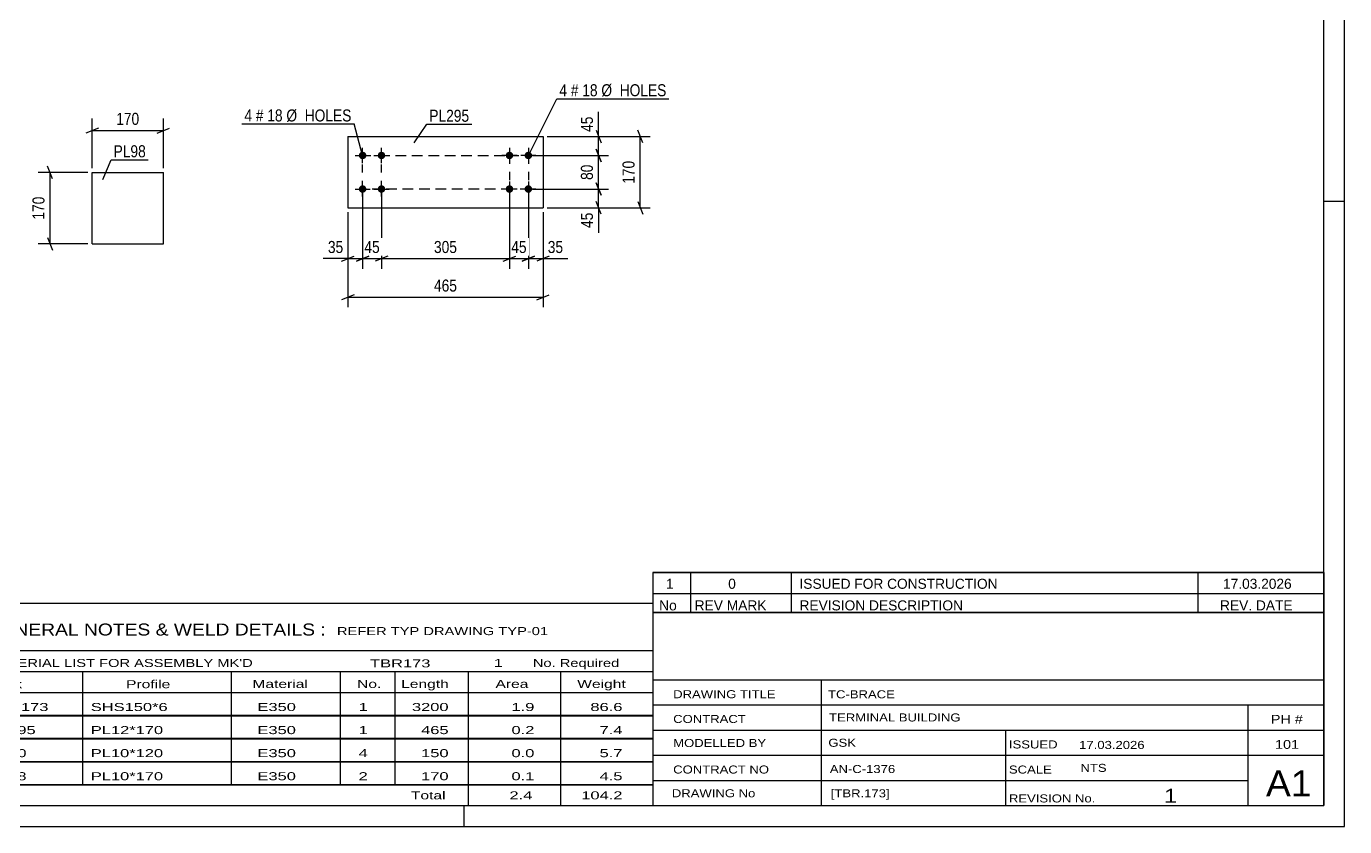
# Model space of a CAD drawing. Header units: millimetres. Extents: x 0 to 594, y 0 to 420.
# Drawn here: x 279.6 to 594, y 0 to 190.8 of the extents above; entities that cross this region are included whole.
import ezdxf

# ---------------------------------------------------------------- set-up
doc = ezdxf.new("R2010")
doc.units = ezdxf.units.MM
doc.linetypes.add('DXK_LINE_DOT2', pattern=[3.9198, 1.9599, -1.9599])
doc.styles.add('Arial Narrow', font='ARIALN.TTF', dxfattribs={"height": 0.2})

# ---------------------------------------------------------------- blocks, each defined once
blk = doc.blocks.new('Unknown-580870411-1131')
at = {"color": 5, "linetype": 'Continuous'}
for p, q in [((594, 0), (594, 420)), ((589, 5), (589, 415)), ((594, 149), (589, 149)), ((5, 5), (589, 5)), ((384, 0), (384, 5)), ((0, 0), (594, 0))]:
    blk.add_line(p, q, dxfattribs=at)
blk = doc.blocks.new('Part-580870411-3941 - 3940')
at = {"color": 2, "linetype": 'Continuous'}
for p, q in [((356.32, 164.5), (356.32, 147.5)), ((356.32, 164.5), (402.84, 164.5)), ((402.84, 164.5), (402.84, 147.5)), ((356.32, 147.5), (402.84, 147.5))]:
    blk.add_line(p, q, dxfattribs=at)
blk = doc.blocks.new('Bolt-580870411-3942 - 3940')
at = {"linetype": 'Continuous'}
for points in [[(394.84, 159.1, -1), (394.84, 160.9, -1)], [(399.34, 159.1, -1), (399.34, 160.9, -1)], [(394.84, 151.1, -1), (394.84, 152.9, -1)], [(399.34, 151.1, -1), (399.34, 152.9, -1)]]:
    blk.add_hatch(color=1, dxfattribs=at).paths.add_polyline_path(points)
at = {"color": 1, "linetype": 'Continuous'}
for p, q in [((394.84, 161.8), (394.84, 158.2)), ((399.34, 161.8), (399.34, 158.2)), ((396.64, 160), (393.04, 160)), ((401.14, 160), (397.54, 160)), ((396.64, 152), (393.04, 152)), ((394.84, 153.8), (394.84, 150.2)), ((401.14, 152), (397.54, 152)), ((399.34, 153.8), (399.34, 150.2))]:
    blk.add_line(p, q, dxfattribs=at)
blk = doc.blocks.new('Bolt-580870411-3943 - 3940')
at = {"linetype": 'Continuous'}
for points in [[(359.82, 160.9, -1), (359.82, 159.1, -1)], [(364.32, 160.9, -1), (364.32, 159.1, -1)], [(359.82, 152.9, -1), (359.82, 151.1, -1)], [(364.32, 152.9, -1), (364.32, 151.1, -1)]]:
    blk.add_hatch(color=1, dxfattribs=at).paths.add_polyline_path(points)
at = {"color": 1, "linetype": 'Continuous'}
for p, q in [((359.82, 158.2), (359.82, 161.8)), ((364.32, 158.2), (364.32, 161.8)), ((358.02, 160), (361.62, 160)), ((362.52, 160), (366.12, 160)), ((358.02, 152), (361.62, 152)), ((359.82, 150.2), (359.82, 153.8)), ((362.52, 152), (366.12, 152)), ((364.32, 150.2), (364.32, 153.8))]:
    blk.add_line(p, q, dxfattribs=at)
blk = doc.blocks.new('Part-580870411-2366 - 2360')
at = {"color": 2, "linetype": 'Continuous'}
for p, q in [((295.3, 138.95), (295.3, 155.95)), ((295.3, 155.95), (312.3, 155.95)), ((312.3, 138.95), (312.3, 155.95)), ((295.3, 138.95), (312.3, 138.95))]:
    blk.add_line(p, q, dxfattribs=at)
blk = doc.blocks.new('Rectangle-580870411-4114 - 3940')
at = {"color": 1, "linetype": 'DXK_LINE_DOT2'}
blk.add_lwpolyline([(359.82, 160), (399.34, 160), (399.34, 152), (359.82, 152), (359.82, 160)], close=True, dxfattribs=at)
blk = doc.blocks.new('Rectangle-580870411-4124 - 3940')
at = {"color": 1, "linetype": 'DXK_LINE_DOT2'}
blk.add_lwpolyline([(364.32, 160), (394.84, 160), (394.84, 152), (364.32, 152), (364.32, 160)], close=True, dxfattribs=at)
blk = doc.blocks.new('StraightDimension-580870411-3947 - 3940')
at = {"color": 7, "linetype": 'Continuous'}
for p, q in [((399.34, 151), (399.34, 133)), ((402.84, 146.5), (402.84, 133)), ((397.84, 134.8), (400.84, 136)), ((399.34, 135.4), (402.84, 135.4)), ((404.34, 136), (401.34, 134.8))]:
    blk.add_line(p, q, dxfattribs=at)
at = {"color": 0}
blk.add_wipeout([(408.23, 136.15), (408.23, 140.35), (403.37, 140.35), (403.37, 136.15)], dxfattribs=at)
at = {"color": 7, "linetype": 'Continuous'}
blk.add_line((402.84, 135.4), (408.75, 135.4), dxfattribs=at)
blk.add_line((402.84, 135.4), (408.75, 135.4), dxfattribs=at)
at = {"color": 3, "style": 'Arial Narrow'}
blk.add_text('35', height=2.863, dxfattribs=at).set_placement((403.97, 136.75))
blk = doc.blocks.new('StraightDimension-580870411-3948 - 3940')
at = {"color": 7, "linetype": 'Continuous'}
for p, q in [((394.84, 151), (394.84, 133)), ((399.34, 151), (399.34, 133)), ((393.34, 134.8), (396.34, 136)), ((394.84, 135.4), (399.34, 135.4)), ((400.84, 136), (397.84, 134.8))]:
    blk.add_line(p, q, dxfattribs=at)
at = {"color": 0}
blk.add_wipeout([(399.52, 136.15), (399.52, 140.35), (394.67, 140.35), (394.67, 136.15)], dxfattribs=at)
at = {"color": 3, "style": 'Arial Narrow'}
blk.add_text('45', height=2.863, dxfattribs=at).set_placement((395.27, 136.75))
blk = doc.blocks.new('StraightDimension-580870411-3949 - 3940')
at = {"color": 7, "linetype": 'Continuous'}
for p, q in [((364.32, 151), (364.32, 133)), ((394.84, 151), (394.84, 133)), ((365.82, 136), (362.82, 134.8)), ((364.32, 135.4), (394.84, 135.4)), ((393.34, 134.8), (396.34, 136))]:
    blk.add_line(p, q, dxfattribs=at)
at = {"color": 0}
blk.add_wipeout([(382.93, 136.15), (382.93, 140.35), (376.24, 140.35), (376.24, 136.15)], dxfattribs=at)
at = {"color": 3, "style": 'Arial Narrow'}
blk.add_text('305', height=2.863, dxfattribs=at).set_placement((376.84, 136.75))
blk = doc.blocks.new('StraightDimension-580870411-3950 - 3940')
at = {"color": 7, "linetype": 'Continuous'}
for p, q in [((359.82, 151), (359.82, 133)), ((364.32, 151), (364.32, 133)), ((358.32, 134.8), (361.32, 136)), ((359.82, 135.4), (364.32, 135.4)), ((365.82, 136), (362.82, 134.8))]:
    blk.add_line(p, q, dxfattribs=at)
at = {"color": 0}
blk.add_wipeout([(364.5, 136.15), (364.5, 140.35), (359.64, 140.35), (359.64, 136.15)], dxfattribs=at)
at = {"color": 3, "style": 'Arial Narrow'}
blk.add_text('45', height=2.863, dxfattribs=at).set_placement((360.24, 136.75))
blk = doc.blocks.new('StraightDimension-580870411-3951 - 3940')
at = {"color": 7, "linetype": 'Continuous'}
for p, q in [((359.82, 151), (359.82, 133)), ((356.32, 146.5), (356.32, 133)), ((354.82, 134.8), (357.82, 136)), ((356.32, 135.4), (359.82, 135.4)), ((361.32, 136), (358.32, 134.8))]:
    blk.add_line(p, q, dxfattribs=at)
at = {"color": 0}
blk.add_wipeout([(355.8, 136.15), (355.8, 140.35), (350.94, 140.35), (350.94, 136.15)], dxfattribs=at)
at = {"color": 7, "linetype": 'Continuous'}
blk.add_line((356.32, 135.4), (350.42, 135.4), dxfattribs=at)
blk.add_line((356.32, 135.4), (350.42, 135.4), dxfattribs=at)
at = {"color": 3, "style": 'Arial Narrow'}
blk.add_text('35', height=2.863, dxfattribs=at).set_placement((351.54, 136.75))
blk = doc.blocks.new('StraightDimension-580870411-3967 - 3940')
at = {"color": 7, "linetype": 'Continuous'}
for p, q in [((356.32, 146.5), (356.32, 123.81)), ((402.84, 146.5), (402.84, 123.81)), ((357.82, 126.81), (354.82, 125.61)), ((356.32, 126.21), (402.84, 126.21)), ((401.34, 125.61), (404.34, 126.81))]:
    blk.add_line(p, q, dxfattribs=at)
at = {"color": 0}
blk.add_wipeout([(382.93, 126.96), (382.93, 131.16), (376.24, 131.16), (376.24, 126.96)], dxfattribs=at)
at = {"color": 3, "style": 'Arial Narrow'}
blk.add_text('465', height=2.863, dxfattribs=at).set_placement((376.84, 127.56))
blk = doc.blocks.new('StraightDimension-580870411-3987 - 3940')
at = {"color": 7, "linetype": 'Continuous'}
for p, q in [((403.84, 164.5), (428.41, 164.5)), ((426.61, 163), (425.41, 166)), ((426.01, 147.5), (426.01, 164.5)), ((425.41, 149), (426.61, 146)), ((403.84, 147.5), (428.41, 147.5))]:
    blk.add_line(p, q, dxfattribs=at)
at = {"color": 0}
blk.add_wipeout([(425.26, 159.34), (421.06, 159.34), (421.06, 152.65), (425.26, 152.65)], dxfattribs=at)
at = {"color": 3, "style": 'Arial Narrow'}
blk.add_text('170', height=2.863, rotation=90.0002, dxfattribs=at).set_placement((424.66, 153.25))
blk = doc.blocks.new('StraightDimension-580870411-4089 - 3940')
at = {"color": 7, "linetype": 'Continuous'}
for p, q in [((403.84, 164.5), (418.49, 164.5)), ((415.49, 166), (416.69, 163)), ((416.09, 160), (416.09, 164.5)), ((416.69, 158.5), (415.49, 161.5)), ((400.34, 160), (418.49, 160))]:
    blk.add_line(p, q, dxfattribs=at)
at = {"color": 0}
blk.add_wipeout([(415.34, 169.88), (411.14, 169.88), (411.14, 165.02), (415.34, 165.02)], dxfattribs=at)
at = {"color": 7, "linetype": 'Continuous'}
blk.add_line((416.09, 164.5), (416.09, 170.4), dxfattribs=at)
blk.add_line((416.09, 164.5), (416.09, 170.4), dxfattribs=at)
at = {"color": 3, "style": 'Arial Narrow'}
blk.add_text('45', height=2.863, rotation=90.0002, dxfattribs=at).set_placement((414.74, 165.62))
blk = doc.blocks.new('StraightDimension-580870411-4090 - 3940')
at = {"color": 7, "linetype": 'Continuous'}
for p, q in [((415.49, 161.5), (416.69, 158.5)), ((400.34, 160), (418.49, 160)), ((416.09, 152), (416.09, 160)), ((400.34, 152), (418.49, 152)), ((416.69, 150.5), (415.49, 153.5))]:
    blk.add_line(p, q, dxfattribs=at)
at = {"color": 0}
blk.add_wipeout([(415.34, 158.42), (411.14, 158.42), (411.14, 153.57), (415.34, 153.57)], dxfattribs=at)
at = {"color": 3, "style": 'Arial Narrow'}
blk.add_text('80', height=2.863, rotation=90.0002, dxfattribs=at).set_placement((414.74, 154.17))
blk = doc.blocks.new('StraightDimension-580870411-4091 - 3940')
at = {"color": 7, "linetype": 'Continuous'}
for p, q in [((400.34, 152), (418.49, 152)), ((415.49, 153.5), (416.69, 150.5)), ((416.09, 147.5), (416.09, 152)), ((416.69, 146), (415.49, 149)), ((403.84, 147.5), (418.49, 147.5))]:
    blk.add_line(p, q, dxfattribs=at)
at = {"color": 0}
blk.add_wipeout([(415.34, 146.97), (411.14, 146.97), (411.14, 142.12), (415.34, 142.12)], dxfattribs=at)
at = {"color": 7, "linetype": 'Continuous'}
blk.add_line((416.09, 147.5), (416.09, 141.59), dxfattribs=at)
blk.add_line((416.09, 147.5), (416.09, 141.59), dxfattribs=at)
at = {"color": 3, "style": 'Arial Narrow'}
blk.add_text('45', height=2.863, rotation=90.0002, dxfattribs=at).set_placement((414.74, 142.72))
blk = doc.blocks.new('StraightDimension-580870411-2368 - 2360')
at = {"color": 7, "linetype": 'Continuous'}
for p, q in [((295.3, 156.95), (295.3, 168.8)), ((312.3, 156.95), (312.3, 168.8)), ((296.8, 166.55), (293.8, 165.35)), ((295.3, 165.95), (312.3, 165.95)), ((310.8, 165.35), (313.8, 166.55))]:
    blk.add_line(p, q, dxfattribs=at)
at = {"color": 0}
blk.add_wipeout([(307.14, 166.7), (307.14, 170.9), (300.46, 170.9), (300.46, 166.7)], dxfattribs=at)
at = {"color": 3, "style": 'Arial Narrow'}
blk.add_text('170', height=2.863, dxfattribs=at).set_placement((301.06, 167.3))
blk = doc.blocks.new('StraightDimension-580870411-2379 - 2360')
at = {"color": 7, "linetype": 'Continuous'}
for p, q in [((285.9, 154.45), (284.7, 157.45)), ((294.3, 155.95), (282.45, 155.95)), ((285.3, 138.95), (285.3, 155.95)), ((294.3, 138.95), (282.45, 138.95)), ((284.7, 140.45), (285.9, 137.45))]:
    blk.add_line(p, q, dxfattribs=at)
at = {"color": 0}
blk.add_wipeout([(284.55, 150.79), (280.35, 150.79), (280.35, 144.11), (284.55, 144.11)], dxfattribs=at)
at = {"color": 3, "style": 'Arial Narrow'}
blk.add_text('170', height=2.863, rotation=90.0002, dxfattribs=at).set_placement((283.95, 144.71))
blk = doc.blocks.new('Unknown-580870411-4954')
at = {"color": 7, "linetype": 'Continuous'}
for p, q in [((429, 60.55), (589, 60.55)), ((589, 60.55), (429, 60.55)), ((429, 60.55), (429, 55.55)), ((438, 60.55), (438, 55.55)), ((462, 60.55), (462, 55.55)), ((559, 60.55), (559, 55.55)), ((589, 60.55), (589, 55.55)), ((429, 55.55), (589, 55.55)), ((429, 55.55), (429, 51.05)), ((429, 55.55), (589, 55.55)), ((438, 55.55), (438, 51.05)), ((462, 55.55), (462, 51.05)), ((559, 55.55), (559, 51.05)), ((589, 55.55), (589, 51.05)), ((589, 51.05), (429, 51.05))]:
    blk.add_line(p, q, dxfattribs=at)
at = {"color": 7, "linetype": 'Continuous', "style": 'Arial Narrow'}
for s, height, width, p in [('1', 2.39, 1.196471, (432.16, 56.7)), ('0', 2.39, 1.196471, (447, 56.7)), ('ISSUED FOR CONSTRUCTION', 2.3861, 1.196471, (464, 56.7)), ('17.03.2026', 2.386, 1.196471, (565, 56.7)), ('No', 2.386, 1.2, (430.54, 51.55)), ('REV MARK', 2.386, 1.2, (439, 51.55)), ('REVISION DESCRIPTION', 2.3861, 1.2, (464, 51.55)), ('REV. DATE', 2.386, 1.2, (564.28, 51.55))]:
    blk.add_text(s, height=height, dxfattribs=dict(at, width=width)).set_placement(p)
blk = doc.blocks.new('Unknown-580870411-4953')
at = {"color": 7, "linetype": 'Continuous'}
for p, q in [((429, 51.05), (429, 5)), ((429, 51.05), (589, 51.05)), ((589, 51), (589, 5)), ((429, 35), (589, 35)), ((469.14, 35), (469.14, 5)), ((429, 29), (589, 29)), ((571, 5.05), (571, 29.05)), ((429, 23), (589, 23)), ((513.14, 23), (513.14, 5)), ((429, 17), (589, 17)), ((429, 11), (571, 11)), ((429, 5), (589, 5))]:
    blk.add_line(p, q, dxfattribs=at)
at = {"color": 7, "style": 'Arial Narrow'}
for s, height, width, p in [('DRAWING TITLE', 1.9089, 1.425378, (433.88, 30.61)), ('TC-BRACE', 1.909, 1.425378, (470.81, 30.59)), ('CONTRACT', 1.909, 1.425378, (433.88, 24.71)), ('TERMINAL BUILDING', 1.9089, 1.425378, (471.06, 25.07)), ('MODELLED BY', 1.9089, 1.425378, (433.88, 18.98)), ('GSK', 1.909, 1.425378, (470.88, 19.04)), ('ISSUED', 1.909, 1.425378, (513.94, 18.64)), ('17.03.2026', 1.909, 1.425378, (530.69, 18.52)), ('CONTRACT NO', 1.9089, 1.425378, (433.88, 12.66)), ('AN-C-1376', 1.909, 1.425378, (471.23, 12.78)), ('SCALE', 1.909, 1.425378, (513.94, 12.65)), ('A1', 6.204, 1.25, (575.24, 7.2)), ('DRAWING No', 1.909, 1.425378, (433.56, 7)), ('[TBR.173]', 1.909, 1.425378, (471.46, 6.99)), ('REVISION No.', 1.9089, 1.425378, (513.94, 5.77)), ('1', 3.34, 1.5, (550.91, 5.68))]:
    blk.add_text(s, height=height, dxfattribs=dict(at, width=width)).set_placement(p)
at = {"color": 7, "linetype": 'Continuous', "style": 'Arial Narrow'}
for s, height, width, p in [('PH #', 2.1, 1.42538, (576.4, 24.55)), ('101', 2.1, 1.42538, (577.41, 18.55)), ('NTS', 1.909, 1.425378, (531, 13.05))]:
    blk.add_text(s, height=height, dxfattribs=dict(at, width=width)).set_placement(p)
blk = doc.blocks.new('Unknown-580870411-4955')
at = {"color": 7, "linetype": 'Continuous'}
for p, q in [((269, 53.25), (429, 53.25)), ((269, 42), (269, 53.25)), ((429, 53.25), (429, 42)), ((269, 42), (429, 42)), ((269, 42), (269, 37)), ((429, 42), (429, 37)), ((269, 37), (429, 37)), ((269, 37), (269, 32)), ((293, 37), (293, 32)), ((328.5, 37), (328.5, 32)), ((354.5, 37), (354.5, 32)), ((367.5, 37), (367.5, 32)), ((385, 37), (385, 32)), ((407, 37), (407, 32)), ((429, 37), (429, 32)), ((269, 32), (429, 32)), ((269, 31.95), (269, 26.55)), ((269, 31.95), (429, 31.95)), ((293, 32), (293, 26.5)), ((328.5, 32), (328.5, 26.5)), ((354.5, 32), (354.5, 26.5)), ((367.5, 32), (367.5, 26.5)), ((385, 32), (385, 26.5)), ((407, 32), (407, 26.5)), ((429, 31.95), (429, 26.55)), ((269, 26.55), (429, 26.55)), ((269, 26.45), (269, 21.05)), ((269, 26.45), (429, 26.45)), ((293, 26.5), (293, 21)), ((328.5, 26.5), (328.5, 21)), ((354.5, 26.5), (354.5, 21)), ((367.5, 26.5), (367.5, 21)), ((385, 26.5), (385, 21)), ((407, 26.5), (407, 21)), ((429, 26.45), (429, 21.05)), ((269, 21.05), (429, 21.05)), ((269, 20.95), (269, 15.55)), ((269, 20.95), (429, 20.95)), ((293, 21), (293, 15.5)), ((328.5, 21), (328.5, 15.5)), ((354.5, 21), (354.5, 15.5)), ((367.5, 21), (367.5, 15.5)), ((385, 21), (385, 15.5)), ((407, 21), (407, 15.5)), ((429, 20.95), (429, 15.55)), ((269, 15.55), (429, 15.55)), ((269, 15.45), (269, 10.05)), ((269, 15.45), (429, 15.45)), ((293, 15.5), (293, 10)), ((328.5, 15.5), (328.5, 10)), ((354.5, 15.5), (354.5, 10)), ((367.5, 15.5), (367.5, 10)), ((385, 15.5), (385, 10)), ((407, 15.5), (407, 10)), ((429, 15.45), (429, 10.05)), ((269, 10.05), (429, 10.05)), ((269, 10), (429, 10)), ((269, 10), (269, 5)), ((385, 10), (385, 5)), ((407, 10), (407, 5)), ((429, 10), (429, 5)), ((269, 5), (429, 5))]:
    blk.add_line(p, q, dxfattribs=at)
at = {"color": 7, "style": 'Arial Narrow'}
for s, height, width, p in [('GENERAL NOTES & WELD DETAILS :', 2.8633, 1.4, (270.15, 45.56)), ('REFER TYP DRAWING TYP-01', 1.9089, 1.6, (353.7, 45.66)), ("MATERIAL LIST FOR ASSEMBLY MK'D", 1.9089, 1.6, (270.15, 38.06)), ('TBR173', 1.909, 1.794707, (361.59, 37.97)), ('1', 1.91, 1.794707, (391.08, 38.06)), ('No. Required', 1.9089, 1.6, (400.41, 38.06)), ('Mark', 1.909, 1.7, (270.34, 33)), ('Profile', 1.909, 1.7, (303.41, 33)), ('Material', 1.909, 1.7, (333.54, 33.06)), ('No.', 1.909, 1.7, (358.5, 33.06)), ('Length', 1.909, 1.7, (369, 33.06)), ('Area', 1.909, 1.7, (391.5, 33.06)), ('Weight', 1.909, 1.7, (411, 33.06))]:
    blk.add_text(s, height=height, dxfattribs=dict(at, width=width)).set_placement(p)
at = {"color": 7, "linetype": 'Continuous', "style": 'Arial Narrow'}
for s, height, width, p in [('TBR173', 1.909, 1.794707, (270.5, 27.56)), ('SHS150*6', 1.909, 1.794707, (295, 27.56)), ('E350', 1.909, 1.794707, (334.74, 27.56)), ('1', 1.91, 1.794707, (358.86, 27.56)), ('3200', 1.909, 1.794707, (371.58, 27.56)), ('1.9', 1.909, 1.794707, (395.32, 27.56)), ('86.6', 1.909, 1.794707, (414.14, 27.56)), ('PL295', 1.909, 1.794707, (270.5, 22.06)), ('PL12*170', 1.909, 1.794707, (295, 22.06)), ('E350', 1.909, 1.794707, (334.74, 22.06)), ('1', 1.91, 1.794707, (358.86, 22.06)), ('465', 1.909, 1.794707, (373.77, 22.06)), ('0.2', 1.909, 1.794707, (395.32, 22.06)), ('7.4', 1.909, 1.794707, (416.33, 22.06)), ('PL40', 1.909, 1.794707, (270.5, 16.56)), ('PL10*120', 1.909, 1.794707, (295, 16.56)), ('E350', 1.909, 1.794707, (334.74, 16.56)), ('4', 1.91, 1.794707, (358.86, 16.56)), ('150', 1.909, 1.794707, (373.77, 16.56)), ('0.0', 1.909, 1.794707, (395.32, 16.56)), ('5.7', 1.909, 1.794707, (416.33, 16.56)), ('PL98', 1.909, 1.794707, (270.5, 11.06)), ('PL10*170', 1.909, 1.794707, (295, 11.06)), ('E350', 1.909, 1.794707, (334.74, 11.06)), ('2', 1.91, 1.794707, (358.86, 11.06)), ('170', 1.909, 1.794707, (373.77, 11.06)), ('0.1', 1.909, 1.794707, (395.32, 11.06)), ('4.5', 1.909, 1.794707, (416.33, 11.06)), ('Total', 1.909, 1.7, (371.33, 6.5)), ('2.4', 1.909, 1.794707, (394.83, 6.5)), ('104.2', 1.909, 1.794707, (411.96, 6.5))]:
    blk.add_text(s, height=height, dxfattribs=dict(at, width=width)).set_placement(p)
blk = doc.blocks.new('Mark-580870411-3994 - 3940')
at = {"color": 0}
blk.add_wipeout([(333.45, 168.11), (333.45, 171.11), (331.63, 171.11), (331.63, 168.11)], dxfattribs=at)
blk.add_wipeout([(333.45, 168.11), (333.45, 171.11), (331.63, 171.11), (331.63, 168.11)], dxfattribs=at)
blk.add_wipeout([(336.18, 168.11), (336.18, 171.11), (334.35, 171.11), (334.35, 168.11)], dxfattribs=at)
blk.add_wipeout([(336.18, 168.11), (336.18, 171.11), (334.35, 171.11), (334.35, 168.11)], dxfattribs=at)
at = {"color": 3, "style": 'Arial Narrow'}
blk.add_text('4', height=2.86, dxfattribs=at).set_placement((331.63, 168.11))
at = {"color": 0}
blk.add_wipeout([(340.74, 168.11), (340.74, 171.11), (337.08, 171.11), (337.08, 168.11)], dxfattribs=at)
blk.add_wipeout([(340.74, 168.11), (340.74, 171.11), (337.08, 171.11), (337.08, 168.11)], dxfattribs=at)
at = {"color": 3, "style": 'Arial Narrow'}
blk.add_text('#', height=2.86, dxfattribs=at).set_placement((334.35, 168.11))
at = {"color": 0}
blk.add_wipeout([(357.17, 168.11), (357.17, 171.11), (341.64, 171.11), (341.64, 168.11)], dxfattribs=at)
blk.add_wipeout([(357.17, 168.11), (357.17, 171.11), (341.64, 171.11), (341.64, 168.11)], dxfattribs=at)
at = {"color": 7, "linetype": 'Continuous'}
for p in [(331.03, 167.51), (359.82, 160)]:
    blk.add_line(p, (357.77, 167.51), dxfattribs=at)
at = {"color": 3, "style": 'Arial Narrow'}
for s, p in [('18', (337.08, 168.11)), ('Ø  HOLES', (341.64, 168.11))]:
    blk.add_text(s, height=2.863, dxfattribs=at).set_placement(p)
blk = doc.blocks.new('Mark-580870411-3990 - 3940')
at = {"color": 0}
blk.add_wipeout([(385.24, 168.04), (385.24, 171.04), (375.73, 171.04), (375.73, 168.04)], dxfattribs=at)
blk.add_wipeout([(385.24, 168.04), (385.24, 171.04), (375.73, 171.04), (375.73, 168.04)], dxfattribs=at)
at = {"color": 30, "linetype": 'Continuous'}
for p, q in [((372.15, 163.01), (375.13, 167.44)), ((375.13, 167.44), (385.84, 167.44))]:
    blk.add_line(p, q, dxfattribs=at)
at = {"color": 3, "style": 'Arial Narrow'}
blk.add_text('PL295', height=2.863, dxfattribs=at).set_placement((375.73, 168.04))
blk = doc.blocks.new('Mark-580870411-3993 - 3940')
at = {"color": 0}
blk.add_wipeout([(408.57, 174.12), (408.57, 177.12), (406.74, 177.12), (406.74, 174.12)], dxfattribs=at)
blk.add_wipeout([(408.57, 174.12), (408.57, 177.12), (406.74, 177.12), (406.74, 174.12)], dxfattribs=at)
at = {"color": 7, "linetype": 'Continuous'}
blk.add_line((399.34, 160), (406.14, 173.52), dxfattribs=at)
at = {"color": 0}
blk.add_wipeout([(411.3, 174.12), (411.3, 177.12), (409.47, 177.12), (409.47, 174.12)], dxfattribs=at)
blk.add_wipeout([(411.3, 174.12), (411.3, 177.12), (409.47, 177.12), (409.47, 174.12)], dxfattribs=at)
at = {"color": 3, "style": 'Arial Narrow'}
blk.add_text('4', height=2.86, dxfattribs=at).set_placement((406.74, 174.12))
at = {"color": 0}
blk.add_wipeout([(415.85, 174.12), (415.85, 177.12), (412.2, 177.12), (412.2, 174.12)], dxfattribs=at)
blk.add_wipeout([(415.85, 174.12), (415.85, 177.12), (412.2, 177.12), (412.2, 174.12)], dxfattribs=at)
at = {"color": 3, "style": 'Arial Narrow'}
blk.add_text('#', height=2.86, dxfattribs=at).set_placement((409.47, 174.12))
at = {"color": 0}
blk.add_wipeout([(432.28, 174.12), (432.28, 177.12), (416.75, 177.12), (416.75, 174.12)], dxfattribs=at)
blk.add_wipeout([(432.28, 174.12), (432.28, 177.12), (416.75, 177.12), (416.75, 174.12)], dxfattribs=at)
at = {"color": 7, "linetype": 'Continuous'}
blk.add_line((406.14, 173.52), (432.88, 173.52), dxfattribs=at)
at = {"color": 3, "style": 'Arial Narrow'}
for s, p in [('18', (412.2, 174.12)), ('Ø  HOLES', (416.75, 174.12))]:
    blk.add_text(s, height=2.863, dxfattribs=at).set_placement(p)
blk = doc.blocks.new('Mark-580870411-2362 - 2360')
at = {"color": 0}
blk.add_wipeout([(308.11, 159.57), (308.11, 162.57), (300.44, 162.57), (300.44, 159.57)], dxfattribs=at)
blk.add_wipeout([(308.11, 159.57), (308.11, 162.57), (300.44, 162.57), (300.44, 159.57)], dxfattribs=at)
at = {"color": 30, "linetype": 'Continuous'}
for p, q in [((297.87, 154.29), (299.84, 158.97)), ((299.84, 158.97), (308.71, 158.97))]:
    blk.add_line(p, q, dxfattribs=at)
at = {"color": 3, "style": 'Arial Narrow'}
blk.add_text('PL98', height=2.863, dxfattribs=at).set_placement((300.44, 159.57))

msp = doc.modelspace()

# ---------------------------------------------------------------- block references
for name in ['Unknown-580870411-1131', 'Part-580870411-3941 - 3940', 'Bolt-580870411-3943 - 3940', 'Bolt-580870411-3942 - 3940', 'Rectangle-580870411-4114 - 3940', 'Rectangle-580870411-4124 - 3940', 'Part-580870411-2366 - 2360', 'Unknown-580870411-4954', 'Unknown-580870411-4955', 'Unknown-580870411-4953']:
    msp.add_blockref(name, (0, 0))

# ---------------------------------------------------------------- next in the draw order: block references
for name in ['StraightDimension-580870411-2368 - 2360', 'Mark-580870411-3994 - 3940', 'Mark-580870411-3990 - 3940', 'StraightDimension-580870411-3947 - 3940']:
    msp.add_blockref(name, (0, 0))

# ---------------------------------------------------------------- next in the draw order: block references
for name in ['Mark-580870411-2362 - 2360', 'StraightDimension-580870411-2379 - 2360', 'StraightDimension-580870411-3948 - 3940']:
    msp.add_blockref(name, (0, 0))

# ---------------------------------------------------------------- next in the draw order: block references
msp.add_blockref('StraightDimension-580870411-3949 - 3940', (0, 0))

# ---------------------------------------------------------------- next in the draw order: block references
msp.add_blockref('StraightDimension-580870411-3950 - 3940', (0, 0))

# ---------------------------------------------------------------- next in the draw order: block references
msp.add_blockref('StraightDimension-580870411-3951 - 3940', (0, 0))

# ---------------------------------------------------------------- next in the draw order: block references
msp.add_blockref('StraightDimension-580870411-3967 - 3940', (0, 0))

# ---------------------------------------------------------------- next in the draw order: block references
msp.add_blockref('StraightDimension-580870411-3987 - 3940', (0, 0))

# ---------------------------------------------------------------- next in the draw order: block references
msp.add_blockref('StraightDimension-580870411-4089 - 3940', (0, 0))

# ---------------------------------------------------------------- next in the draw order: block references
msp.add_blockref('StraightDimension-580870411-4090 - 3940', (0, 0))

# ---------------------------------------------------------------- next in the draw order: block references
for name in ['Mark-580870411-3993 - 3940', 'StraightDimension-580870411-4091 - 3940']:
    msp.add_blockref(name, (0, 0))

doc.saveas('drawing.dxf')
